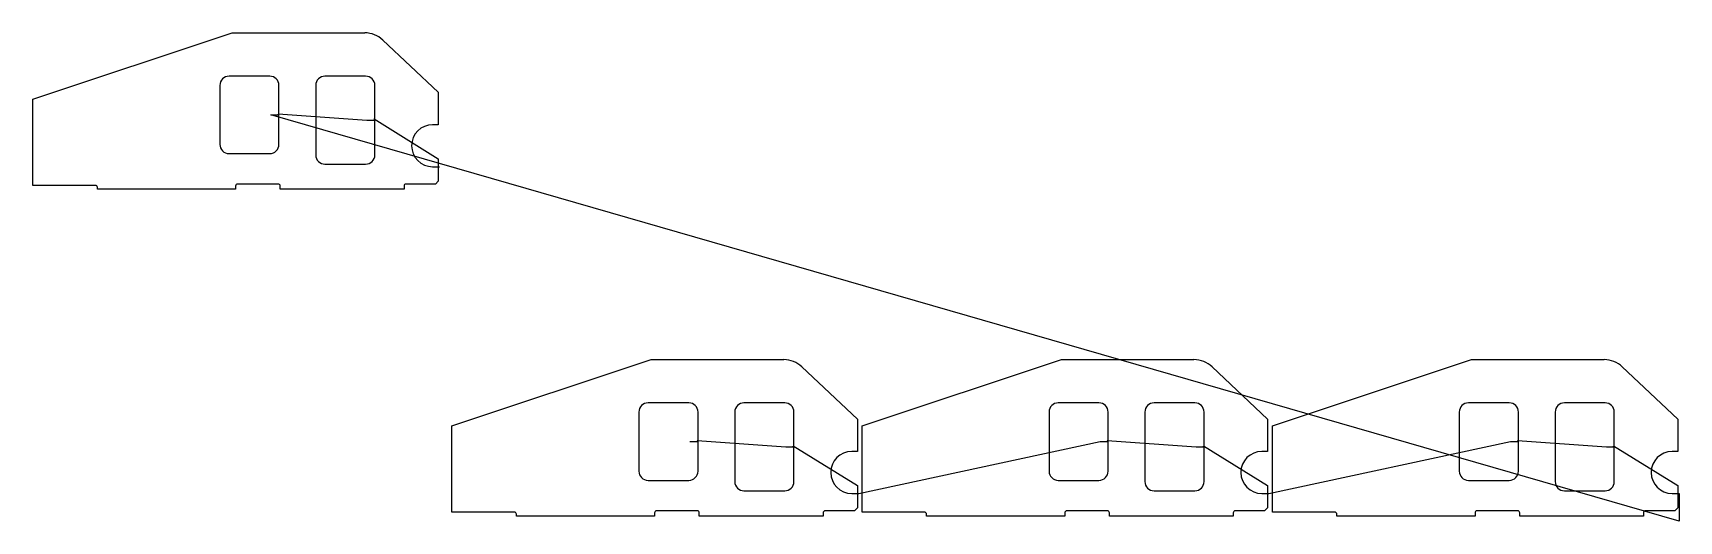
# Model space of a CAD drawing. Header units: metres. Extents: x 21 to 6286, y 0 to 1861.
import ezdxf

# ---------------------------------------------------------------- set-up
doc = ezdxf.new("R2010")
doc.units = ezdxf.units.M

msp = doc.modelspace()

# ---------------------------------------------------------------- linework, layer by layer
at = {"layer": 'TOOL_0'}
for p, q in [((21.141, 1608.223), (779.416, 1860.635)), ((779.416, 1860.635), (1284.254, 1860.635)), ((1352.879, 1833.371), (1563.941, 1634.239)), ((922.541, 1695.636), (767.541, 1695.636)), ((1287.541, 1695.635), (1132.541, 1695.635)), ((732.541, 1660.636), (732.541, 1435.636)), ((957.541, 1548.136), (957.541, 1660.636)), ((1097.541, 1660.635), (1097.541, 1395.635)), ((1322.541, 1528.135), (1322.541, 1660.635)), ((1563.941, 1634.239), (1563.941, 1510.635)), ((21.141, 1279.635), (21.141, 1608.223)), ((6286.452, 0), (926.947, 1548.136)), ((926.947, 1548.136), (957.541, 1548.136)), ((957.541, 1548.136), (954.085, 1551.944)), ((954.085, 1551.944), (1292.389, 1528.135)), ((957.541, 1435.636), (957.541, 1548.136)), ((1292.389, 1528.135), (1322.541, 1528.135)), ((1322.541, 1528.135), (1320.066, 1532.517)), ((1320.066, 1532.517), (1563.941, 1381.058)), ((1322.541, 1395.635), (1322.541, 1528.135)), ((1563.941, 1510.635), (1542.541, 1510.635)), ((767.541, 1400.636), (922.541, 1400.636)), ((1563.941, 1381.058), (1563.941, 1350.635)), ((1132.541, 1360.635), (1287.541, 1360.635)), ((1542.541, 1350.635), (1563.941, 1350.635)), ((1563.941, 1350.635), (1563.941, 1295.621)), ((1563.941, 1350.635), (1569.103, 1350.635)), ((258.541, 1279.635), (21.141, 1279.635)), ((266.541, 1264.635), (266.541, 1271.635)), ((792.541, 1264.635), (266.541, 1264.635)), ((792.541, 1276.635), (792.541, 1264.635)), ((954.541, 1284.635), (800.541, 1284.635)), ((962.541, 1264.635), (962.541, 1276.635)), ((1433.541, 1264.635), (962.541, 1264.635)), ((1433.541, 1276.635), (1433.541, 1264.635)), ((1552.955, 1284.635), (1441.541, 1284.635)), ((1563.941, 1295.621), (1552.955, 1284.635)), ((1616.086, 362.966), (2374.361, 615.378)), ((2374.361, 615.378), (2879.199, 615.378)), ((2947.824, 588.114), (3158.886, 388.982)), ((3177.087, 362.966), (3935.362, 615.378)), ((3935.362, 615.378), (4440.2, 615.378)), ((4508.825, 588.114), (4719.887, 388.982)), ((4738.49, 362.966), (5496.765, 615.378)), ((5496.765, 615.378), (6001.603, 615.378)), ((6070.228, 588.114), (6281.29, 388.982)), ((2517.486, 450.378), (2362.486, 450.378)), ((2882.486, 450.378), (2727.486, 450.378)), ((4078.487, 450.378), (3923.487, 450.378)), ((4443.487, 450.378), (4288.487, 450.378)), ((5639.89, 450.378), (5484.89, 450.378)), ((6004.89, 450.378), (5849.89, 450.378)), ((2327.486, 415.378), (2327.486, 190.378)), ((2552.486, 302.878), (2552.486, 415.378)), ((2692.486, 415.378), (2692.486, 150.378)), ((2917.486, 282.878), (2917.486, 415.378)), ((3158.886, 388.982), (3158.886, 265.378)), ((3888.487, 415.378), (3888.487, 190.378)), ((4113.487, 302.878), (4113.487, 415.378)), ((4253.487, 415.378), (4253.487, 150.378)), ((4478.487, 282.878), (4478.487, 415.378)), ((4719.887, 388.982), (4719.887, 265.378)), ((5449.89, 415.378), (5449.89, 190.378)), ((5674.89, 302.878), (5674.89, 415.378)), ((5814.89, 415.378), (5814.89, 150.378)), ((6039.89, 282.878), (6039.89, 415.378)), ((6281.29, 388.982), (6281.29, 265.378)), ((1616.086, 34.378), (1616.086, 362.966)), ((3177.087, 34.378), (3177.087, 362.966)), ((4738.49, 34.378), (4738.49, 362.966)), ((2521.891, 302.878), (2552.486, 302.878)), ((2552.486, 302.878), (2549.03, 306.686)), ((2549.03, 306.686), (2887.334, 282.878)), ((2552.486, 190.378), (2552.486, 302.878)), ((2887.334, 282.878), (2917.486, 282.878)), ((2917.486, 282.878), (2915.011, 287.26)), ((2915.011, 287.26), (3158.886, 135.801)), ((2917.486, 150.378), (2917.486, 282.878)), ((3158.886, 265.378), (3137.486, 265.378)), ((3164.048, 105.378), (4082.892, 302.878)), ((4082.892, 302.878), (4113.487, 302.878)), ((4113.487, 302.878), (4110.031, 306.686)), ((4110.031, 306.686), (4448.335, 282.878)), ((4113.487, 190.378), (4113.487, 302.878)), ((4448.335, 282.878), (4478.487, 282.878)), ((4478.487, 282.878), (4476.012, 287.26)), ((4476.012, 287.26), (4719.887, 135.801)), ((4478.487, 150.378), (4478.487, 282.878)), ((4719.887, 265.378), (4698.487, 265.378)), ((4725.049, 105.378), (5644.296, 302.878)), ((5644.296, 302.878), (5674.89, 302.878)), ((5674.89, 302.878), (5671.434, 306.686)), ((5671.434, 306.686), (6009.738, 282.878)), ((5674.89, 190.378), (5674.89, 302.878)), ((6009.738, 282.878), (6039.89, 282.878)), ((6039.89, 282.878), (6037.415, 287.26)), ((6037.415, 287.26), (6281.29, 135.801)), ((6039.89, 150.378), (6039.89, 282.878)), ((6281.29, 265.378), (6259.89, 265.378)), ((2362.486, 155.378), (2517.486, 155.378)), ((3158.886, 135.801), (3158.886, 105.378)), ((3923.487, 155.378), (4078.487, 155.378)), ((4719.887, 135.801), (4719.887, 105.378)), ((5484.89, 155.378), (5639.89, 155.378)), ((6281.29, 135.801), (6281.29, 105.378)), ((2727.486, 115.378), (2882.486, 115.378)), ((3137.486, 105.378), (3158.886, 105.378)), ((3158.886, 105.378), (3158.886, 50.364)), ((3158.886, 105.378), (3164.048, 105.378)), ((4288.487, 115.378), (4443.487, 115.378)), ((4698.487, 105.378), (4719.887, 105.378)), ((4719.887, 105.378), (4719.887, 50.364)), ((4719.887, 105.378), (4725.049, 105.378)), ((5849.89, 115.378), (6004.89, 115.378)), ((6259.89, 105.378), (6281.29, 105.378)), ((6281.29, 105.378), (6281.29, 50.364)), ((6281.29, 105.378), (6286.452, 105.378)), ((6286.452, 105.378), (6286.452, 0)), ((1853.486, 34.378), (1616.086, 34.378)), ((1861.486, 19.378), (1861.486, 26.378)), ((2387.486, 19.378), (1861.486, 19.378)), ((2387.486, 31.378), (2387.486, 19.378)), ((2549.486, 39.378), (2395.486, 39.378)), ((2557.486, 19.378), (2557.486, 31.378)), ((3028.486, 19.378), (2557.486, 19.378)), ((3028.486, 31.378), (3028.486, 19.378)), ((3147.9, 39.378), (3036.486, 39.378)), ((3158.886, 50.364), (3147.9, 39.378)), ((3414.487, 34.378), (3177.087, 34.378)), ((3422.487, 19.378), (3422.487, 26.378)), ((3948.487, 19.378), (3422.487, 19.378)), ((3948.487, 31.378), (3948.487, 19.378)), ((4110.487, 39.378), (3956.487, 39.378)), ((4118.487, 19.378), (4118.487, 31.378)), ((4589.487, 19.378), (4118.487, 19.378)), ((4589.487, 31.378), (4589.487, 19.378)), ((4708.901, 39.378), (4597.487, 39.378)), ((4719.887, 50.364), (4708.901, 39.378)), ((4975.89, 34.378), (4738.49, 34.378)), ((4983.89, 19.378), (4983.89, 26.378)), ((5509.89, 19.378), (4983.89, 19.378)), ((5509.89, 31.378), (5509.89, 19.378)), ((5671.89, 39.378), (5517.89, 39.378)), ((5679.89, 19.378), (5679.89, 31.378)), ((6150.89, 19.378), (5679.89, 19.378)), ((6150.89, 31.378), (6150.89, 19.378)), ((6270.304, 39.378), (6158.89, 39.378)), ((6281.29, 50.364), (6270.304, 39.378))]:
    msp.add_line(p, q, dxfattribs=at)
for centre, radius, start, end in [((1284.254, 1760.635), 100, 46.6657818, 90), ((767.541, 1660.636), 35, 90, 180), ((922.541, 1660.636), 35, 0, 90), ((1132.541, 1660.635), 35, 90, 180), ((1287.541, 1660.635), 35, 0, 90), ((1542.541, 1430.635), 80, 90, 270), ((767.541, 1435.636), 35, 180, 270), ((922.541, 1435.636), 35, 270, 0), ((1132.541, 1395.635), 35, 180, 270), ((1287.541, 1395.635), 35, 270, 0), ((258.541, 1271.635), 8, 0, 90), ((800.541, 1276.635), 8, 90, 180), ((954.541, 1276.635), 8, 0, 90), ((1441.541, 1276.635), 8, 90, 180), ((2879.199, 515.378), 100, 46.6657818, 90), ((4440.2, 515.378), 100, 46.6657818, 90), ((6001.603, 515.378), 100, 46.6657818, 90), ((2362.486, 415.378), 35, 90, 180), ((2517.486, 415.378), 35, 0, 90), ((2727.486, 415.378), 35, 90, 180), ((2882.486, 415.378), 35, 0, 90), ((3923.487, 415.378), 35, 90, 180), ((4078.487, 415.378), 35, 0, 90), ((4288.487, 415.378), 35, 90, 180), ((4443.487, 415.378), 35, 0, 90), ((5484.89, 415.378), 35, 90, 180), ((5639.89, 415.378), 35, 0, 90), ((5849.89, 415.378), 35, 90, 180), ((6004.89, 415.378), 35, 0, 90), ((3137.486, 185.378), 80, 90, 270), ((4698.487, 185.378), 80, 90, 270), ((6259.89, 185.378), 80, 90, 270), ((2362.486, 190.378), 35, 180, 270), ((2517.486, 190.378), 35, 270, 0), ((3923.487, 190.378), 35, 180, 270), ((4078.487, 190.378), 35, 270, 0), ((5484.89, 190.378), 35, 180, 270), ((5639.89, 190.378), 35, 270, 0), ((2727.486, 150.378), 35, 180, 270), ((2882.486, 150.378), 35, 270, 0), ((4288.487, 150.378), 35, 180, 270), ((4443.487, 150.378), 35, 270, 0), ((5849.89, 150.378), 35, 180, 270), ((6004.89, 150.378), 35, 270, 0), ((1853.486, 26.378), 8, 0, 90), ((2395.486, 31.378), 8, 90, 180), ((2549.486, 31.378), 8, 0, 90), ((3036.486, 31.378), 8, 90, 180), ((3414.487, 26.378), 8, 0, 90), ((3956.487, 31.378), 8, 90, 180), ((4110.487, 31.378), 8, 0, 90), ((4597.487, 31.378), 8, 90, 180), ((4975.89, 26.378), 8, 0, 90), ((5517.89, 31.378), 8, 90, 180), ((5671.89, 31.378), 8, 0, 90), ((6158.89, 31.378), 8, 90, 180)]:
    msp.add_arc(centre, radius, start, end, dxfattribs=at)

doc.saveas('drawing.dxf')
